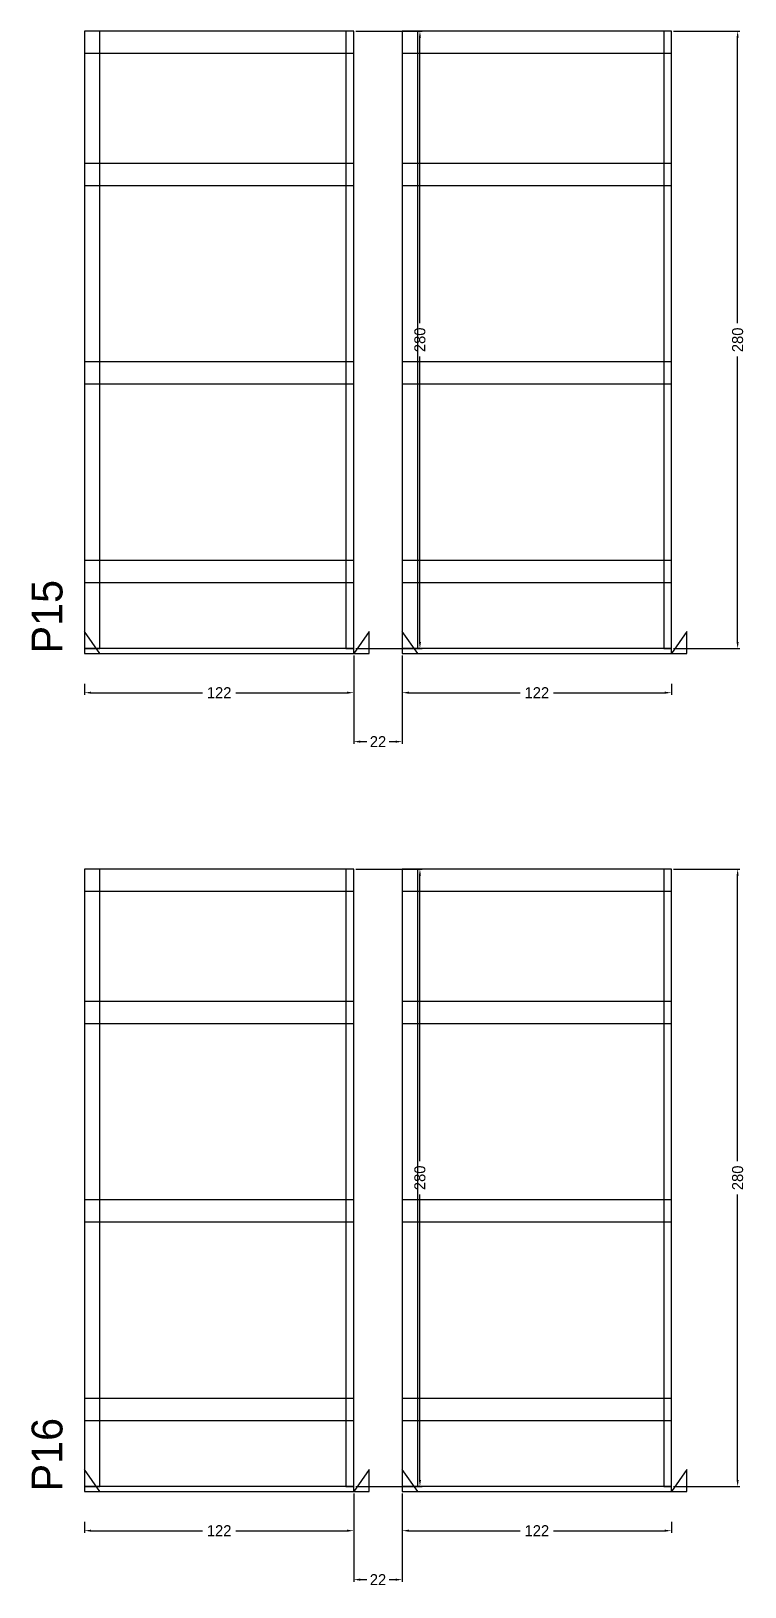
# Model space of a CAD drawing. Header units: centimetres. Extents: x -7000 to 4307, y -13306 to 295.
# Drawn here: x 3976 to 4299, y -5743 to -5038 of the extents above; entities that cross this region are included whole.
import ezdxf

# ---------------------------------------------------------------- set-up
doc = ezdxf.new("R2010")
doc.units = ezdxf.units.CM
for name, color, linetype in [('COTA', 241, 'Continuous'), ('NOMENCLATURA', 7, 'Continuous'), ('SARR_2.2x10', 60, 'Continuous'), ('SARR_2.2x7', 40, 'Continuous'), ('SARR_3.5x7', 81, 'Continuous')]:
    doc.layers.add(name, color=color, linetype=linetype)
doc.dimstyles.new('PAINEL-NOVA', dxfattribs={"dimtxt": 5, "dimasz": 3, "dimexe": 1, "dimexo": 1, "dimgap": 1, "dimtad": 1, "dimcen": 2.5, "dimazin": 3, "dimtfac": 1, "dimtmove": 0, "dimatfit": 3})

# ---------------------------------------------------------------- blocks, each defined once
blk = doc.blocks.new('_CLOSEDFILLED')
at = {"color": 0, "linetype": 'BYBLOCK'}
blk.add_solid([(-1, 0.16), (0, 0), (-1, -0.16)], dxfattribs=at)
blk = doc.blocks.new('*D497')
for p, q in [((4000, -5333.8), (4000, -5338.8)), ((4003, -5337.8), (4053.5, -5337.8)), ((4068.5, -5337.8), (4119, -5337.8)), ((4122, -5333.8), (4122, -5338.8))]:
    blk.add_line(p, q)
at = {"layer": 'Defpoints'}
for p in [(4000, -5332.8), (4122, -5332.8), (4000, -5337.8)]:
    blk.add_point(p, dxfattribs=at)
at = {"layer": 'SARR_2.2x10', "xscale": 3, "yscale": 3, "rotation": 180}
blk.add_blockref('_CLOSEDFILLED', (4000, -5337.8), dxfattribs=at)
at = {"layer": 'SARR_2.2x10', "xscale": 3, "yscale": 3}
blk.add_blockref('_CLOSEDFILLED', (4122, -5337.8), dxfattribs=at)
at = {"layer": 'SARR_2.2x10', "insert": (4061, -5337.8), "char_height": 5, "attachment_point": 5}
blk.add_mtext('122', dxfattribs=at)
blk = doc.blocks.new('*D498')
for p, q in [((4123, -5037.8), (4153, -5037.8)), ((4152, -5170.3), (4152, -5040.8)), ((4152, -5314.8), (4152, -5185.3)), ((4123, -5317.8), (4153, -5317.8))]:
    blk.add_line(p, q)
at = {"layer": 'Defpoints'}
for p in [(4122, -5037.8), (4122, -5317.8), (4152, -5317.8)]:
    blk.add_point(p, dxfattribs=at)
at = {"layer": 'SARR_2.2x10', "xscale": 3, "yscale": 3}
for p, rotation in [((4152, -5037.8), 90), ((4152, -5317.8), 270)]:
    blk.add_blockref('_CLOSEDFILLED', p, dxfattribs=dict(at, rotation=rotation))
at = {"layer": 'SARR_2.2x10', "insert": (4152, -5177.8), "char_height": 5, "attachment_point": 5, "rotation": 90}
blk.add_mtext('280', dxfattribs=at)
blk = doc.blocks.new('GRA-E')
at = {"layer": 'SARR_2.2x7'}
blk.add_lwpolyline([(0, 0), (7, 0), (0, 10)], close=True, dxfattribs=at)
blk = doc.blocks.new('GRA-D')
at = {"layer": 'SARR_2.2x7'}
blk.add_lwpolyline([(0, 0), (7, 0), (7, 10)], close=True, dxfattribs=at)
blk = doc.blocks.new('*D499')
for p, q in [((4144, -5333.8), (4144, -5338.8)), ((4147, -5337.8), (4197.5, -5337.8)), ((4212.5, -5337.8), (4263, -5337.8)), ((4266, -5333.8), (4266, -5338.8))]:
    blk.add_line(p, q)
at = {"layer": 'Defpoints'}
for p in [(4144, -5332.8), (4266, -5332.8), (4144, -5337.8)]:
    blk.add_point(p, dxfattribs=at)
at = {"layer": 'SARR_2.2x10', "xscale": 3, "yscale": 3, "rotation": 180}
blk.add_blockref('_CLOSEDFILLED', (4144, -5337.8), dxfattribs=at)
at = {"layer": 'SARR_2.2x10', "xscale": 3, "yscale": 3}
blk.add_blockref('_CLOSEDFILLED', (4266, -5337.8), dxfattribs=at)
at = {"layer": 'SARR_2.2x10', "insert": (4205, -5337.8), "char_height": 5, "attachment_point": 5}
blk.add_mtext('122', dxfattribs=at)
blk = doc.blocks.new('*D500')
for p, q in [((4267, -5037.8), (4297, -5037.8)), ((4296, -5170.3), (4296, -5040.8)), ((4296, -5314.8), (4296, -5185.3)), ((4267, -5317.8), (4297, -5317.8))]:
    blk.add_line(p, q)
at = {"layer": 'Defpoints'}
for p in [(4266, -5037.8), (4266, -5317.8), (4296, -5317.8)]:
    blk.add_point(p, dxfattribs=at)
at = {"layer": 'SARR_2.2x10', "xscale": 3, "yscale": 3}
for p, rotation in [((4296, -5037.8), 90), ((4296, -5317.8), 270)]:
    blk.add_blockref('_CLOSEDFILLED', p, dxfattribs=dict(at, rotation=rotation))
at = {"layer": 'SARR_2.2x10', "insert": (4296, -5177.8), "char_height": 5, "attachment_point": 5, "rotation": 90}
blk.add_mtext('280', dxfattribs=at)
blk = doc.blocks.new('*D501')
for p, q in [((4267, -5037.8), (4297, -5037.8)), ((4296, -5170.3), (4296, -5040.8)), ((4296, -5314.8), (4296, -5185.3)), ((4267, -5317.8), (4297, -5317.8))]:
    blk.add_line(p, q)
at = {"layer": 'Defpoints'}
for p in [(4266, -5037.8), (4266, -5317.8), (4296, -5317.8)]:
    blk.add_point(p, dxfattribs=at)
at = {"layer": 'SARR_2.2x10', "xscale": 3, "yscale": 3}
for p, rotation in [((4296, -5037.8), 90), ((4296, -5317.8), 270)]:
    blk.add_blockref('_CLOSEDFILLED', p, dxfattribs=dict(at, rotation=rotation))
at = {"layer": 'SARR_2.2x10', "insert": (4296, -5177.8), "char_height": 5, "attachment_point": 5, "rotation": 90}
blk.add_mtext('280', dxfattribs=at)
blk = doc.blocks.new('*D502')
for p, q in [((4267, -5037.8), (4297, -5037.8)), ((4296, -5170.3), (4296, -5040.8)), ((4296, -5314.8), (4296, -5185.3)), ((4267, -5317.8), (4297, -5317.8))]:
    blk.add_line(p, q)
at = {"layer": 'Defpoints'}
for p in [(4266, -5037.8), (4266, -5317.8), (4296, -5317.8)]:
    blk.add_point(p, dxfattribs=at)
at = {"layer": 'SARR_2.2x10', "xscale": 3, "yscale": 3}
for p, rotation in [((4296, -5037.8), 90), ((4296, -5317.8), 270)]:
    blk.add_blockref('_CLOSEDFILLED', p, dxfattribs=dict(at, rotation=rotation))
at = {"layer": 'SARR_2.2x10', "insert": (4296, -5177.8), "char_height": 5, "attachment_point": 5, "rotation": 90}
blk.add_mtext('280', dxfattribs=at)
blk = doc.blocks.new('*D503')
for p, q in [((4267, -5037.8), (4297, -5037.8)), ((4296, -5170.3), (4296, -5040.8)), ((4296, -5314.8), (4296, -5185.3)), ((4267, -5317.8), (4297, -5317.8))]:
    blk.add_line(p, q)
at = {"layer": 'Defpoints'}
for p in [(4266, -5037.8), (4266, -5317.8), (4296, -5317.8)]:
    blk.add_point(p, dxfattribs=at)
at = {"layer": 'SARR_2.2x10', "xscale": 3, "yscale": 3}
for p, rotation in [((4296, -5037.8), 90), ((4296, -5317.8), 270)]:
    blk.add_blockref('_CLOSEDFILLED', p, dxfattribs=dict(at, rotation=rotation))
at = {"layer": 'SARR_2.2x10', "insert": (4296, -5177.8), "char_height": 5, "attachment_point": 5, "rotation": 90}
blk.add_mtext('280', dxfattribs=at)
blk = doc.blocks.new('*D504')
for p, q in [((4267, -5037.8), (4297, -5037.8)), ((4296, -5170.3), (4296, -5040.8)), ((4296, -5314.8), (4296, -5185.3)), ((4267, -5317.8), (4297, -5317.8))]:
    blk.add_line(p, q)
at = {"layer": 'Defpoints'}
for p in [(4266, -5037.8), (4266, -5317.8), (4296, -5317.8)]:
    blk.add_point(p, dxfattribs=at)
at = {"layer": 'SARR_2.2x10', "xscale": 3, "yscale": 3}
for p, rotation in [((4296, -5037.8), 90), ((4296, -5317.8), 270)]:
    blk.add_blockref('_CLOSEDFILLED', p, dxfattribs=dict(at, rotation=rotation))
at = {"layer": 'SARR_2.2x10', "insert": (4296, -5177.8), "char_height": 5, "attachment_point": 5, "rotation": 90}
blk.add_mtext('280', dxfattribs=at)
blk = doc.blocks.new('*D505')
for p, q in [((4267, -5037.8), (4297, -5037.8)), ((4296, -5170.3), (4296, -5040.8)), ((4296, -5314.8), (4296, -5185.3)), ((4267, -5317.8), (4297, -5317.8))]:
    blk.add_line(p, q)
at = {"layer": 'Defpoints'}
for p in [(4266, -5037.8), (4266, -5317.8), (4296, -5317.8)]:
    blk.add_point(p, dxfattribs=at)
at = {"layer": 'SARR_2.2x10', "xscale": 3, "yscale": 3}
for p, rotation in [((4296, -5037.8), 90), ((4296, -5317.8), 270)]:
    blk.add_blockref('_CLOSEDFILLED', p, dxfattribs=dict(at, rotation=rotation))
at = {"layer": 'SARR_2.2x10', "insert": (4296, -5177.8), "char_height": 5, "attachment_point": 5, "rotation": 90}
blk.add_mtext('280', dxfattribs=at)
blk = doc.blocks.new('*D506')
for p, q in [((4267, -5037.8), (4297, -5037.8)), ((4296, -5170.3), (4296, -5040.8)), ((4296, -5314.8), (4296, -5185.3)), ((4267, -5317.8), (4297, -5317.8))]:
    blk.add_line(p, q)
at = {"layer": 'Defpoints'}
for p in [(4266, -5037.8), (4266, -5317.8), (4296, -5317.8)]:
    blk.add_point(p, dxfattribs=at)
at = {"layer": 'SARR_2.2x10', "xscale": 3, "yscale": 3}
for p, rotation in [((4296, -5037.8), 90), ((4296, -5317.8), 270)]:
    blk.add_blockref('_CLOSEDFILLED', p, dxfattribs=dict(at, rotation=rotation))
at = {"layer": 'SARR_2.2x10', "insert": (4296, -5177.8), "char_height": 5, "attachment_point": 5, "rotation": 90}
blk.add_mtext('280', dxfattribs=at)
blk = doc.blocks.new('*D507')
for p, q in [((4267, -5037.8), (4297, -5037.8)), ((4296, -5170.3), (4296, -5040.8)), ((4296, -5314.8), (4296, -5185.3)), ((4267, -5317.8), (4297, -5317.8))]:
    blk.add_line(p, q)
at = {"layer": 'Defpoints'}
for p in [(4266, -5037.8), (4266, -5317.8), (4296, -5317.8)]:
    blk.add_point(p, dxfattribs=at)
at = {"layer": 'SARR_2.2x10', "xscale": 3, "yscale": 3}
for p, rotation in [((4296, -5037.8), 90), ((4296, -5317.8), 270)]:
    blk.add_blockref('_CLOSEDFILLED', p, dxfattribs=dict(at, rotation=rotation))
at = {"layer": 'SARR_2.2x10', "insert": (4296, -5177.8), "char_height": 5, "attachment_point": 5, "rotation": 90}
blk.add_mtext('280', dxfattribs=at)
blk = doc.blocks.new('*D508')
for p, q in [((4267, -5037.8), (4297, -5037.8)), ((4296, -5170.3), (4296, -5040.8)), ((4296, -5314.8), (4296, -5185.3)), ((4267, -5317.8), (4297, -5317.8))]:
    blk.add_line(p, q)
at = {"layer": 'Defpoints'}
for p in [(4266, -5037.8), (4266, -5317.8), (4296, -5317.8)]:
    blk.add_point(p, dxfattribs=at)
at = {"layer": 'SARR_2.2x10', "xscale": 3, "yscale": 3}
for p, rotation in [((4296, -5037.8), 90), ((4296, -5317.8), 270)]:
    blk.add_blockref('_CLOSEDFILLED', p, dxfattribs=dict(at, rotation=rotation))
at = {"layer": 'SARR_2.2x10', "insert": (4296, -5177.8), "char_height": 5, "attachment_point": 5, "rotation": 90}
blk.add_mtext('280', dxfattribs=at)
blk = doc.blocks.new('*D509')
for p, q in [((4267, -5037.8), (4297, -5037.8)), ((4296, -5170.3), (4296, -5040.8)), ((4296, -5314.8), (4296, -5185.3)), ((4267, -5317.8), (4297, -5317.8))]:
    blk.add_line(p, q)
at = {"layer": 'Defpoints'}
for p in [(4266, -5037.8), (4266, -5317.8), (4296, -5317.8)]:
    blk.add_point(p, dxfattribs=at)
at = {"layer": 'SARR_2.2x10', "xscale": 3, "yscale": 3}
for p, rotation in [((4296, -5037.8), 90), ((4296, -5317.8), 270)]:
    blk.add_blockref('_CLOSEDFILLED', p, dxfattribs=dict(at, rotation=rotation))
at = {"layer": 'SARR_2.2x10', "insert": (4296, -5177.8), "char_height": 5, "attachment_point": 5, "rotation": 90}
blk.add_mtext('280', dxfattribs=at)
blk = doc.blocks.new('*D510')
for p, q in [((4122, -5321), (4122, -5361)), ((4144, -5321), (4144, -5361)), ((4125, -5360), (4128, -5360)), ((4138, -5360), (4141, -5360))]:
    blk.add_line(p, q)
at = {"layer": 'Defpoints'}
for p in [(4122, -5320), (4144, -5320), (4122, -5360)]:
    blk.add_point(p, dxfattribs=at)
at = {"layer": 'COTA', "xscale": 3, "yscale": 3, "rotation": 180}
blk.add_blockref('_CLOSEDFILLED', (4122, -5360), dxfattribs=at)
at = {"layer": 'COTA', "xscale": 3, "yscale": 3}
blk.add_blockref('_CLOSEDFILLED', (4144, -5360), dxfattribs=at)
at = {"layer": 'COTA', "insert": (4133, -5360), "char_height": 5, "attachment_point": 5}
blk.add_mtext('22', dxfattribs=at)
blk = doc.blocks.new('*D531')
for p, q in [((4000, -5713.8), (4000, -5718.8)), ((4122, -5713.8), (4122, -5718.8)), ((4003, -5717.8), (4053.5, -5717.8)), ((4068.5, -5717.8), (4119, -5717.8))]:
    blk.add_line(p, q)
at = {"layer": 'Defpoints'}
for p in [(4000, -5712.8), (4122, -5712.8), (4000, -5717.8)]:
    blk.add_point(p, dxfattribs=at)
at = {"layer": 'SARR_2.2x10', "xscale": 3, "yscale": 3, "rotation": 180}
blk.add_blockref('_CLOSEDFILLED', (4000, -5717.8), dxfattribs=at)
at = {"layer": 'SARR_2.2x10', "xscale": 3, "yscale": 3}
blk.add_blockref('_CLOSEDFILLED', (4122, -5717.8), dxfattribs=at)
at = {"layer": 'SARR_2.2x10', "insert": (4061, -5717.8), "char_height": 5, "attachment_point": 5}
blk.add_mtext('122', dxfattribs=at)
blk = doc.blocks.new('*D532')
for p, q in [((4123, -5417.8), (4153, -5417.8)), ((4152, -5550.3), (4152, -5420.8)), ((4152, -5694.8), (4152, -5565.3)), ((4123, -5697.8), (4153, -5697.8))]:
    blk.add_line(p, q)
at = {"layer": 'Defpoints'}
for p in [(4122, -5417.8), (4122, -5697.8), (4152, -5697.8)]:
    blk.add_point(p, dxfattribs=at)
at = {"layer": 'SARR_2.2x10', "xscale": 3, "yscale": 3}
for p, rotation in [((4152, -5417.8), 90), ((4152, -5697.8), 270)]:
    blk.add_blockref('_CLOSEDFILLED', p, dxfattribs=dict(at, rotation=rotation))
at = {"layer": 'SARR_2.2x10', "insert": (4152, -5557.8), "char_height": 5, "attachment_point": 5, "rotation": 90}
blk.add_mtext('280', dxfattribs=at)
blk = doc.blocks.new('*D533')
for p, q in [((4144, -5713.8), (4144, -5718.8)), ((4266, -5713.8), (4266, -5718.8)), ((4147, -5717.8), (4197.5, -5717.8)), ((4212.5, -5717.8), (4263, -5717.8))]:
    blk.add_line(p, q)
at = {"layer": 'Defpoints'}
for p in [(4144, -5712.8), (4266, -5712.8), (4144, -5717.8)]:
    blk.add_point(p, dxfattribs=at)
at = {"layer": 'SARR_2.2x10', "xscale": 3, "yscale": 3, "rotation": 180}
blk.add_blockref('_CLOSEDFILLED', (4144, -5717.8), dxfattribs=at)
at = {"layer": 'SARR_2.2x10', "xscale": 3, "yscale": 3}
blk.add_blockref('_CLOSEDFILLED', (4266, -5717.8), dxfattribs=at)
at = {"layer": 'SARR_2.2x10', "insert": (4205, -5717.8), "char_height": 5, "attachment_point": 5}
blk.add_mtext('122', dxfattribs=at)
blk = doc.blocks.new('*D534')
for p, q in [((4267, -5417.8), (4297, -5417.8)), ((4296, -5550.3), (4296, -5420.8)), ((4296, -5694.8), (4296, -5565.3)), ((4267, -5697.8), (4297, -5697.8))]:
    blk.add_line(p, q)
at = {"layer": 'Defpoints'}
for p in [(4266, -5417.8), (4266, -5697.8), (4296, -5697.8)]:
    blk.add_point(p, dxfattribs=at)
at = {"layer": 'SARR_2.2x10', "xscale": 3, "yscale": 3}
for p, rotation in [((4296, -5417.8), 90), ((4296, -5697.8), 270)]:
    blk.add_blockref('_CLOSEDFILLED', p, dxfattribs=dict(at, rotation=rotation))
at = {"layer": 'SARR_2.2x10', "insert": (4296, -5557.8), "char_height": 5, "attachment_point": 5, "rotation": 90}
blk.add_mtext('280', dxfattribs=at)
blk = doc.blocks.new('*D535')
for p, q in [((4267, -5417.8), (4297, -5417.8)), ((4296, -5550.3), (4296, -5420.8)), ((4296, -5694.8), (4296, -5565.3)), ((4267, -5697.8), (4297, -5697.8))]:
    blk.add_line(p, q)
at = {"layer": 'Defpoints'}
for p in [(4266, -5417.8), (4266, -5697.8), (4296, -5697.8)]:
    blk.add_point(p, dxfattribs=at)
at = {"layer": 'SARR_2.2x10', "xscale": 3, "yscale": 3}
for p, rotation in [((4296, -5417.8), 90), ((4296, -5697.8), 270)]:
    blk.add_blockref('_CLOSEDFILLED', p, dxfattribs=dict(at, rotation=rotation))
at = {"layer": 'SARR_2.2x10', "insert": (4296, -5557.8), "char_height": 5, "attachment_point": 5, "rotation": 90}
blk.add_mtext('280', dxfattribs=at)
blk = doc.blocks.new('*D536')
for p, q in [((4267, -5417.8), (4297, -5417.8)), ((4296, -5550.3), (4296, -5420.8)), ((4296, -5694.8), (4296, -5565.3)), ((4267, -5697.8), (4297, -5697.8))]:
    blk.add_line(p, q)
at = {"layer": 'Defpoints'}
for p in [(4266, -5417.8), (4266, -5697.8), (4296, -5697.8)]:
    blk.add_point(p, dxfattribs=at)
at = {"layer": 'SARR_2.2x10', "xscale": 3, "yscale": 3}
for p, rotation in [((4296, -5417.8), 90), ((4296, -5697.8), 270)]:
    blk.add_blockref('_CLOSEDFILLED', p, dxfattribs=dict(at, rotation=rotation))
at = {"layer": 'SARR_2.2x10', "insert": (4296, -5557.8), "char_height": 5, "attachment_point": 5, "rotation": 90}
blk.add_mtext('280', dxfattribs=at)
blk = doc.blocks.new('*D537')
for p, q in [((4267, -5417.8), (4297, -5417.8)), ((4296, -5550.3), (4296, -5420.8)), ((4296, -5694.8), (4296, -5565.3)), ((4267, -5697.8), (4297, -5697.8))]:
    blk.add_line(p, q)
at = {"layer": 'Defpoints'}
for p in [(4266, -5417.8), (4266, -5697.8), (4296, -5697.8)]:
    blk.add_point(p, dxfattribs=at)
at = {"layer": 'SARR_2.2x10', "xscale": 3, "yscale": 3}
for p, rotation in [((4296, -5417.8), 90), ((4296, -5697.8), 270)]:
    blk.add_blockref('_CLOSEDFILLED', p, dxfattribs=dict(at, rotation=rotation))
at = {"layer": 'SARR_2.2x10', "insert": (4296, -5557.8), "char_height": 5, "attachment_point": 5, "rotation": 90}
blk.add_mtext('280', dxfattribs=at)
blk = doc.blocks.new('*D538')
for p, q in [((4267, -5417.8), (4297, -5417.8)), ((4296, -5550.3), (4296, -5420.8)), ((4296, -5694.8), (4296, -5565.3)), ((4267, -5697.8), (4297, -5697.8))]:
    blk.add_line(p, q)
at = {"layer": 'Defpoints'}
for p in [(4266, -5417.8), (4266, -5697.8), (4296, -5697.8)]:
    blk.add_point(p, dxfattribs=at)
at = {"layer": 'SARR_2.2x10', "xscale": 3, "yscale": 3}
for p, rotation in [((4296, -5417.8), 90), ((4296, -5697.8), 270)]:
    blk.add_blockref('_CLOSEDFILLED', p, dxfattribs=dict(at, rotation=rotation))
at = {"layer": 'SARR_2.2x10', "insert": (4296, -5557.8), "char_height": 5, "attachment_point": 5, "rotation": 90}
blk.add_mtext('280', dxfattribs=at)
blk = doc.blocks.new('*D539')
for p, q in [((4267, -5417.8), (4297, -5417.8)), ((4296, -5550.3), (4296, -5420.8)), ((4296, -5694.8), (4296, -5565.3)), ((4267, -5697.8), (4297, -5697.8))]:
    blk.add_line(p, q)
at = {"layer": 'Defpoints'}
for p in [(4266, -5417.8), (4266, -5697.8), (4296, -5697.8)]:
    blk.add_point(p, dxfattribs=at)
at = {"layer": 'SARR_2.2x10', "xscale": 3, "yscale": 3}
for p, rotation in [((4296, -5417.8), 90), ((4296, -5697.8), 270)]:
    blk.add_blockref('_CLOSEDFILLED', p, dxfattribs=dict(at, rotation=rotation))
at = {"layer": 'SARR_2.2x10', "insert": (4296, -5557.8), "char_height": 5, "attachment_point": 5, "rotation": 90}
blk.add_mtext('280', dxfattribs=at)
blk = doc.blocks.new('*D540')
for p, q in [((4267, -5417.8), (4297, -5417.8)), ((4296, -5550.3), (4296, -5420.8)), ((4296, -5694.8), (4296, -5565.3)), ((4267, -5697.8), (4297, -5697.8))]:
    blk.add_line(p, q)
at = {"layer": 'Defpoints'}
for p in [(4266, -5417.8), (4266, -5697.8), (4296, -5697.8)]:
    blk.add_point(p, dxfattribs=at)
at = {"layer": 'SARR_2.2x10', "xscale": 3, "yscale": 3}
for p, rotation in [((4296, -5417.8), 90), ((4296, -5697.8), 270)]:
    blk.add_blockref('_CLOSEDFILLED', p, dxfattribs=dict(at, rotation=rotation))
at = {"layer": 'SARR_2.2x10', "insert": (4296, -5557.8), "char_height": 5, "attachment_point": 5, "rotation": 90}
blk.add_mtext('280', dxfattribs=at)
blk = doc.blocks.new('*D541')
for p, q in [((4267, -5417.8), (4297, -5417.8)), ((4296, -5550.3), (4296, -5420.8)), ((4296, -5694.8), (4296, -5565.3)), ((4267, -5697.8), (4297, -5697.8))]:
    blk.add_line(p, q)
at = {"layer": 'Defpoints'}
for p in [(4266, -5417.8), (4266, -5697.8), (4296, -5697.8)]:
    blk.add_point(p, dxfattribs=at)
at = {"layer": 'SARR_2.2x10', "xscale": 3, "yscale": 3}
for p, rotation in [((4296, -5417.8), 90), ((4296, -5697.8), 270)]:
    blk.add_blockref('_CLOSEDFILLED', p, dxfattribs=dict(at, rotation=rotation))
at = {"layer": 'SARR_2.2x10', "insert": (4296, -5557.8), "char_height": 5, "attachment_point": 5, "rotation": 90}
blk.add_mtext('280', dxfattribs=at)
blk = doc.blocks.new('*D542')
for p, q in [((4267, -5417.8), (4297, -5417.8)), ((4296, -5550.3), (4296, -5420.8)), ((4296, -5694.8), (4296, -5565.3)), ((4267, -5697.8), (4297, -5697.8))]:
    blk.add_line(p, q)
at = {"layer": 'Defpoints'}
for p in [(4266, -5417.8), (4266, -5697.8), (4296, -5697.8)]:
    blk.add_point(p, dxfattribs=at)
at = {"layer": 'SARR_2.2x10', "xscale": 3, "yscale": 3}
for p, rotation in [((4296, -5417.8), 90), ((4296, -5697.8), 270)]:
    blk.add_blockref('_CLOSEDFILLED', p, dxfattribs=dict(at, rotation=rotation))
at = {"layer": 'SARR_2.2x10', "insert": (4296, -5557.8), "char_height": 5, "attachment_point": 5, "rotation": 90}
blk.add_mtext('280', dxfattribs=at)
blk = doc.blocks.new('*D543')
for p, q in [((4267, -5417.8), (4297, -5417.8)), ((4296, -5550.3), (4296, -5420.8)), ((4296, -5694.8), (4296, -5565.3)), ((4267, -5697.8), (4297, -5697.8))]:
    blk.add_line(p, q)
at = {"layer": 'Defpoints'}
for p in [(4266, -5417.8), (4266, -5697.8), (4296, -5697.8)]:
    blk.add_point(p, dxfattribs=at)
at = {"layer": 'SARR_2.2x10', "xscale": 3, "yscale": 3}
for p, rotation in [((4296, -5417.8), 90), ((4296, -5697.8), 270)]:
    blk.add_blockref('_CLOSEDFILLED', p, dxfattribs=dict(at, rotation=rotation))
at = {"layer": 'SARR_2.2x10', "insert": (4296, -5557.8), "char_height": 5, "attachment_point": 5, "rotation": 90}
blk.add_mtext('280', dxfattribs=at)
blk = doc.blocks.new('*D544')
for p, q in [((4122, -5701), (4122, -5741)), ((4144, -5701), (4144, -5741)), ((4125, -5740), (4128, -5740)), ((4138, -5740), (4141, -5740))]:
    blk.add_line(p, q)
at = {"layer": 'Defpoints'}
for p in [(4122, -5700), (4144, -5700), (4122, -5740)]:
    blk.add_point(p, dxfattribs=at)
at = {"layer": 'COTA', "xscale": 3, "yscale": 3, "rotation": 180}
blk.add_blockref('_CLOSEDFILLED', (4122, -5740), dxfattribs=at)
at = {"layer": 'COTA', "xscale": 3, "yscale": 3}
blk.add_blockref('_CLOSEDFILLED', (4144, -5740), dxfattribs=at)
at = {"layer": 'COTA', "insert": (4133, -5740), "char_height": 5, "attachment_point": 5}
blk.add_mtext('22', dxfattribs=at)

msp = doc.modelspace()

# ---------------------------------------------------------------- linework, layer by layer
at = {"layer": 'SARR_2.2x10'}
for p, q in [((4122, -5037.8), (4000, -5037.8)), ((4000, -5037.8), (4000, -5047.8)), ((4122, -5047.8), (4122, -5037.8)), ((4266, -5037.8), (4144, -5037.8)), ((4144, -5037.8), (4144, -5047.8)), ((4266, -5047.8), (4266, -5037.8)), ((4000, -5047.8), (4122, -5047.8)), ((4144, -5047.8), (4266, -5047.8)), ((4122, -5097.8), (4000, -5097.8)), ((4000, -5097.8), (4000, -5107.8)), ((4122, -5107.8), (4122, -5097.8)), ((4266, -5097.8), (4144, -5097.8)), ((4144, -5097.8), (4144, -5107.8)), ((4266, -5107.8), (4266, -5097.8)), ((4000, -5107.8), (4122, -5107.8)), ((4144, -5107.8), (4266, -5107.8)), ((4122, -5187.8), (4000, -5187.8)), ((4000, -5187.8), (4000, -5197.8)), ((4122, -5197.8), (4122, -5187.8)), ((4266, -5187.8), (4144, -5187.8)), ((4144, -5187.8), (4144, -5197.8)), ((4266, -5197.8), (4266, -5187.8)), ((4000, -5197.8), (4122, -5197.8)), ((4144, -5197.8), (4266, -5197.8)), ((4122, -5277.8), (4000, -5277.8)), ((4000, -5277.8), (4000, -5287.8)), ((4122, -5287.8), (4122, -5277.8)), ((4266, -5277.8), (4144, -5277.8)), ((4144, -5277.8), (4144, -5287.8)), ((4266, -5287.8), (4266, -5277.8)), ((4000, -5287.8), (4122, -5287.8)), ((4144, -5287.8), (4266, -5287.8)), ((4122, -5417.8), (4000, -5417.8)), ((4000, -5417.8), (4000, -5427.8)), ((4122, -5427.8), (4122, -5417.8)), ((4266, -5417.8), (4144, -5417.8)), ((4144, -5417.8), (4144, -5427.8)), ((4266, -5427.8), (4266, -5417.8)), ((4000, -5427.8), (4122, -5427.8)), ((4144, -5427.8), (4266, -5427.8)), ((4122, -5477.8), (4000, -5477.8)), ((4000, -5477.8), (4000, -5487.8)), ((4122, -5487.8), (4122, -5477.8)), ((4266, -5477.8), (4144, -5477.8)), ((4144, -5477.8), (4144, -5487.8)), ((4266, -5487.8), (4266, -5477.8)), ((4000, -5487.8), (4122, -5487.8)), ((4144, -5487.8), (4266, -5487.8)), ((4122, -5567.8), (4000, -5567.8)), ((4000, -5567.8), (4000, -5577.8)), ((4122, -5577.8), (4122, -5567.8)), ((4266, -5567.8), (4144, -5567.8)), ((4144, -5567.8), (4144, -5577.8)), ((4266, -5577.8), (4266, -5567.8)), ((4000, -5577.8), (4122, -5577.8)), ((4144, -5577.8), (4266, -5577.8)), ((4122, -5657.8), (4000, -5657.8)), ((4000, -5657.8), (4000, -5667.8)), ((4122, -5667.8), (4122, -5657.8)), ((4266, -5657.8), (4144, -5657.8)), ((4144, -5657.8), (4144, -5667.8)), ((4266, -5667.8), (4266, -5657.8)), ((4000, -5667.8), (4122, -5667.8)), ((4144, -5667.8), (4266, -5667.8))]:
    msp.add_line(p, q, dxfattribs=at)
at = {"layer": 'SARR_2.2x7'}
for p, q in [((4007, -5037.8), (4000, -5037.8)), ((4000, -5037.8), (4000, -5317.8)), ((4007, -5317.8), (4007, -5037.8)), ((4266, -5037.8), (4262.5, -5037.8)), ((4262.5, -5037.8), (4262.5, -5317.8)), ((4266, -5317.8), (4266, -5037.8)), ((4122, -5317.8), (4000, -5317.8)), ((4000, -5317.8), (4000, -5320)), ((4000, -5317.8), (4007, -5317.8)), ((4122, -5320), (4122, -5317.8)), ((4266, -5317.8), (4144, -5317.8)), ((4144, -5317.8), (4144, -5320)), ((4262.5, -5317.8), (4266, -5317.8)), ((4266, -5320), (4266, -5317.8)), ((4000, -5320), (4122, -5320)), ((4144, -5320), (4266, -5320)), ((4007, -5417.8), (4000, -5417.8)), ((4000, -5417.8), (4000, -5697.8)), ((4007, -5697.8), (4007, -5417.8)), ((4266, -5417.8), (4262.5, -5417.8)), ((4262.5, -5417.8), (4262.5, -5697.8)), ((4266, -5697.8), (4266, -5417.8)), ((4122, -5697.8), (4000, -5697.8)), ((4000, -5697.8), (4000, -5700)), ((4000, -5697.8), (4007, -5697.8)), ((4000, -5700), (4122, -5700)), ((4122, -5700), (4122, -5697.8)), ((4266, -5697.8), (4144, -5697.8)), ((4144, -5697.8), (4144, -5700)), ((4144, -5700), (4266, -5700)), ((4262.5, -5697.8), (4266, -5697.8)), ((4266, -5700), (4266, -5697.8))]:
    msp.add_line(p, q, dxfattribs=at)
at = {"layer": 'SARR_3.5x7'}
for p, q in [((4122, -5037.8), (4118.5, -5037.8)), ((4118.5, -5037.8), (4118.5, -5317.8)), ((4122, -5317.8), (4122, -5037.8)), ((4151, -5037.8), (4144, -5037.8)), ((4144, -5037.8), (4144, -5317.8)), ((4151, -5317.8), (4151, -5037.8)), ((4118.5, -5317.8), (4122, -5317.8)), ((4144, -5317.8), (4151, -5317.8)), ((4122, -5417.8), (4118.5, -5417.8)), ((4118.5, -5417.8), (4118.5, -5697.8)), ((4122, -5697.8), (4122, -5417.8)), ((4151, -5417.8), (4144, -5417.8)), ((4144, -5417.8), (4144, -5697.8)), ((4151, -5697.8), (4151, -5417.8)), ((4118.5, -5697.8), (4122, -5697.8)), ((4144, -5697.8), (4151, -5697.8))]:
    msp.add_line(p, q, dxfattribs=at)

# ---------------------------------------------------------------- block references
at = {"layer": 'SARR_2.2x7'}
for name, p in [('GRA-E', (4000, -5320)), ('GRA-D', (4122, -5320)), ('GRA-E', (4144, -5320)), ('GRA-D', (4266, -5320)), ('GRA-E', (4000, -5700)), ('GRA-D', (4122, -5700)), ('GRA-E', (4144, -5700)), ('GRA-D', (4266, -5700))]:
    msp.add_blockref(name, p, dxfattribs=at)

# ---------------------------------------------------------------- texts
at = {"layer": 'NOMENCLATURA'}
for s, p in [('P15', (3990, -5320)), ('P16', (3990, -5700))]:
    msp.add_text(s, height=14, rotation=90, dxfattribs=at).set_placement(p)

# ---------------------------------------------------------------- dimensions: what is measured, and where the dimension line sits
at = {"layer": 'COTA'}
for base, p1, p2, picture, middle in [((4122, -5360), (4122, -5320), (4144, -5320), '*D510', (4133, -5360)), ((4122, -5740), (4122, -5700), (4144, -5700), '*D544', (4133, -5740))]:
    dim = msp.add_linear_dim(base=base, p1=p1, p2=p2, dimstyle='PAINEL-NOVA', dxfattribs=at)
    dim.commit()
    dim.dimension.update_dxf_attribs({"geometry": picture, "text_midpoint": middle})
at = {"layer": 'SARR_2.2x10'}
for base, p1, p2, picture, middle in [((4152, -5317.8), (4122, -5317.8), (4122, -5037.8), '*D498', (4152, -5177.8)), ((4296, -5317.8), (4266, -5317.8), (4266, -5037.8), '*D500', (4296, -5177.8)), ((4296, -5317.8), (4266, -5317.8), (4266, -5037.8), '*D501', (4296, -5177.8)), ((4296, -5317.8), (4266, -5317.8), (4266, -5037.8), '*D502', (4296, -5177.8)), ((4296, -5317.8), (4266, -5317.8), (4266, -5037.8), '*D503', (4296, -5177.8)), ((4296, -5317.8), (4266, -5317.8), (4266, -5037.8), '*D504', (4296, -5177.8)), ((4296, -5317.8), (4266, -5317.8), (4266, -5037.8), '*D505', (4296, -5177.8)), ((4296, -5317.8), (4266, -5317.8), (4266, -5037.8), '*D506', (4296, -5177.8)), ((4296, -5317.8), (4266, -5317.8), (4266, -5037.8), '*D507', (4296, -5177.8)), ((4296, -5317.8), (4266, -5317.8), (4266, -5037.8), '*D508', (4296, -5177.8)), ((4296, -5317.8), (4266, -5317.8), (4266, -5037.8), '*D509', (4296, -5177.8)), ((4152, -5697.8), (4122, -5697.8), (4122, -5417.8), '*D532', (4152, -5557.8)), ((4296, -5697.8), (4266, -5697.8), (4266, -5417.8), '*D534', (4296, -5557.8)), ((4296, -5697.8), (4266, -5697.8), (4266, -5417.8), '*D535', (4296, -5557.8)), ((4296, -5697.8), (4266, -5697.8), (4266, -5417.8), '*D536', (4296, -5557.8)), ((4296, -5697.8), (4266, -5697.8), (4266, -5417.8), '*D537', (4296, -5557.8)), ((4296, -5697.8), (4266, -5697.8), (4266, -5417.8), '*D538', (4296, -5557.8)), ((4296, -5697.8), (4266, -5697.8), (4266, -5417.8), '*D539', (4296, -5557.8)), ((4296, -5697.8), (4266, -5697.8), (4266, -5417.8), '*D540', (4296, -5557.8)), ((4296, -5697.8), (4266, -5697.8), (4266, -5417.8), '*D541', (4296, -5557.8)), ((4296, -5697.8), (4266, -5697.8), (4266, -5417.8), '*D542', (4296, -5557.8)), ((4296, -5697.8), (4266, -5697.8), (4266, -5417.8), '*D543', (4296, -5557.8))]:
    dim = msp.add_linear_dim(base=base, p1=p1, p2=p2, angle=90, dimstyle='PAINEL-NOVA', dxfattribs=at)
    dim.commit()
    dim.dimension.update_dxf_attribs({"geometry": picture, "text_midpoint": middle})
for base, p1, p2, picture, middle in [((4000, -5337.8), (4000, -5332.8), (4122, -5332.8), '*D497', (4061, -5337.8)), ((4144, -5337.8), (4144, -5332.8), (4266, -5332.8), '*D499', (4205, -5337.8)), ((4000, -5717.8), (4000, -5712.8), (4122, -5712.8), '*D531', (4061, -5717.8)), ((4144, -5717.8), (4144, -5712.8), (4266, -5712.8), '*D533', (4205, -5717.8))]:
    dim = msp.add_linear_dim(base=base, p1=p1, p2=p2, dimstyle='PAINEL-NOVA', dxfattribs=at)
    dim.commit()
    dim.dimension.update_dxf_attribs({"geometry": picture, "text_midpoint": middle})

doc.saveas('drawing.dxf')
